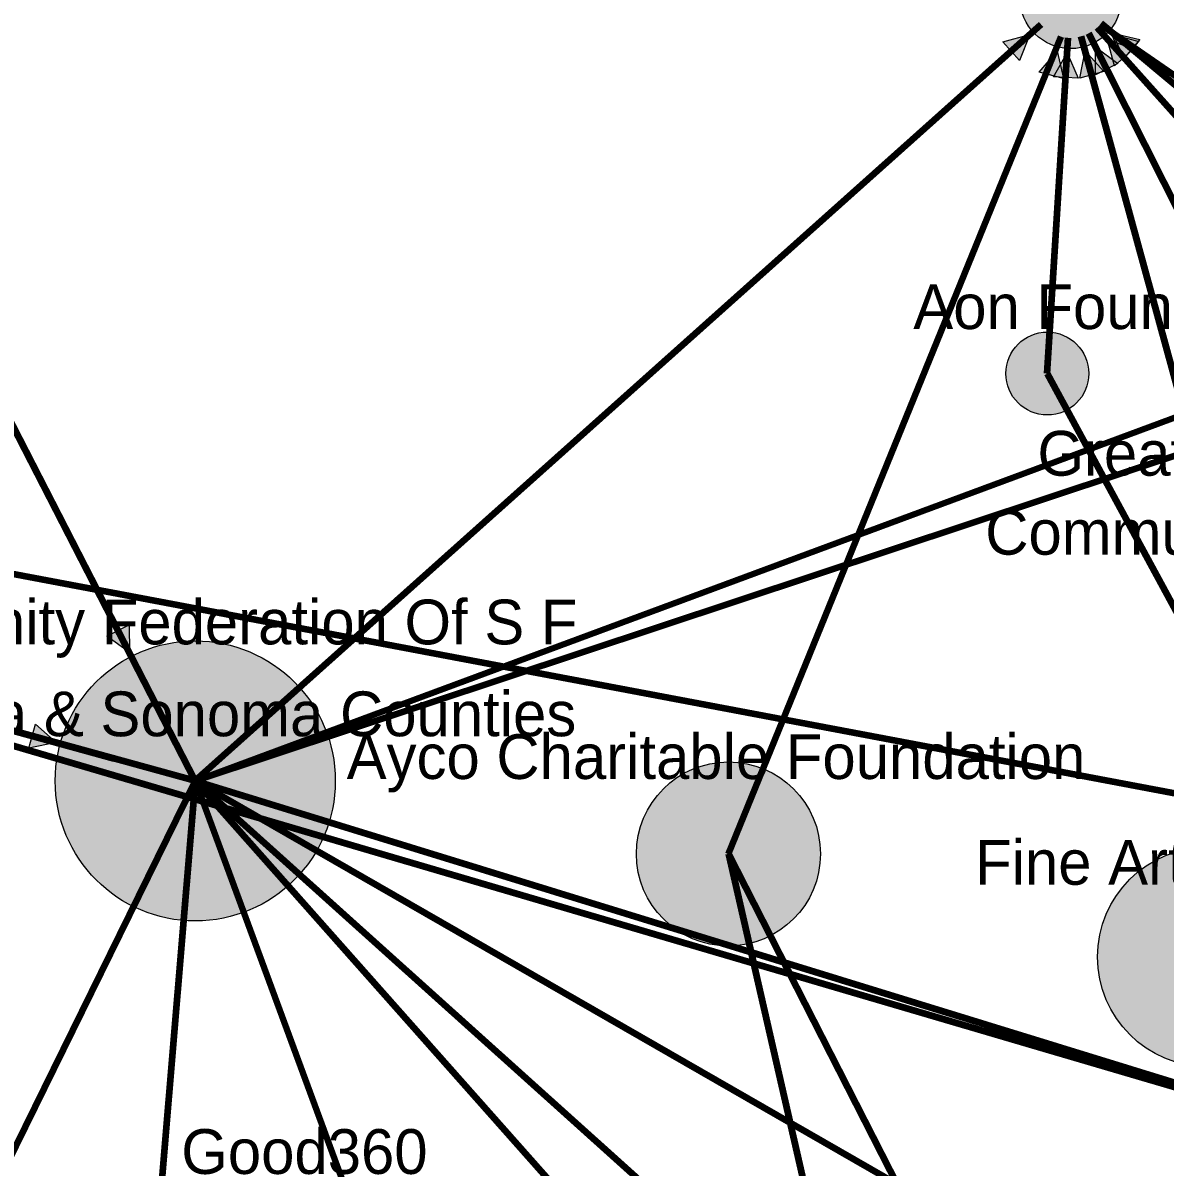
# Model space of a CAD drawing. Header units: millimetres. Extents: x -17.3 to 32.9, y -10.4 to 22.9.
# Drawn here: x 1.06 to 6.84, y 7.83 to 13.62 of the extents above; entities that cross this region are included whole.
import ezdxf

# ---------------------------------------------------------------- set-up
doc = ezdxf.new("R2010")
doc.units = ezdxf.units.MM
doc.header["$MEASUREMENT"] = 0
for name, color, linetype, true_color in [('links', 7, 'Continuous', 0x000000), ('node border', 7, 'Continuous', 0x000000), ('node centers', 7, 'Continuous', 0x000000), ('other_nodefills', 7, 'Continuous', 0x000000), ('SF_nodefills', 7, 'Continuous', 0x000000), ('text', 7, 'Continuous', 0x000000)]:
    doc.layers.add(name, color=color, linetype=linetype, true_color=true_color)

msp = doc.modelspace()

# ---------------------------------------------------------------- hatches: boundary and pattern name
at = {"layer": 'other_nodefills', "true_color": 0xb2b2b2, "extrusion": (0, 0, -1)}
for points in [[(-6.1565, 13.5631), (-6.1046, 13.4321), (-6.0206, 13.5262)], [(-6.572, 13.5643), (-6.708, 13.528), (-6.6245, 13.4335)], [(-6.5769, 13.57), (-6.714, 13.5375), (-6.6331, 13.4409)], [(-6.5486, 13.5408), (-6.6795, 13.4886), (-6.5854, 13.4048)], [(-6.2957, 13.4787), (-6.3263, 13.3412), (-6.2041, 13.372)], [(-6.3464, 13.4709), (-6.4013, 13.3414), (-6.2756, 13.3491)], [(-6.4371, 13.4802), (-6.5309, 13.3754), (-6.4094, 13.3421)], [(-6.4889, 13.5001), (-6.6018, 13.4162), (-6.4894, 13.3592)], [(-1.5968, 10.433), (-1.4831, 10.516), (-1.5951, 10.5736)], [(-1.2265, 9.977), (-1.0883, 9.9497), (-1.1218, 10.0712)]]:
    msp.add_hatch(color=253, dxfattribs=at).paths.add_polyline_path(points, flags=0)
at = {"layer": 'other_nodefills', "true_color": 0xb2b2b2}
for points in [[(6.4551, 11.8464), (6.455, 11.8518), (6.4548, 11.8571), (6.4545, 11.8625), (6.454, 11.8678), (6.4534, 11.8731), (6.4527, 11.8783), (6.4518, 11.8835), (6.4508, 11.8886), (6.4497, 11.8937), (6.4485, 11.8988), (6.4471, 11.9038), (6.4457, 11.9087), (6.4441, 11.9136), (6.4423, 11.9185), (6.4405, 11.9233), (6.4386, 11.928), (6.4365, 11.9327), (6.4344, 11.9373), (6.4321, 11.9419), (6.4297, 11.9463), (6.4273, 11.9508), (6.4247, 11.9551), (6.422, 11.9594), (6.4192, 11.9637), (6.4163, 11.9678), (6.4134, 11.9719), (6.4103, 11.9759), (6.4071, 11.9798), (6.4039, 11.9837), (6.4005, 11.9874), (6.3971, 11.9911), (6.3936, 11.9947), (6.39, 11.9982), (6.3863, 12.0017), (6.3825, 12.005), (6.3787, 12.0083), (6.3747, 12.0114), (6.3707, 12.0145), (6.3666, 12.0175), (6.3625, 12.0204), (6.3583, 12.0231), (6.354, 12.0258), (6.3496, 12.0284), (6.3452, 12.0309), (6.3407, 12.0333), (6.3361, 12.0355), (6.3315, 12.0377), (6.3268, 12.0397), (6.3221, 12.0417), (6.3173, 12.0435), (6.3124, 12.0452), (6.3075, 12.0468), (6.3026, 12.0483), (6.2976, 12.0496), (6.2925, 12.0509), (6.2874, 12.052), (6.2823, 12.053), (6.2771, 12.0538), (6.2719, 12.0545), (6.2666, 12.0552), (6.2613, 12.0556), (6.2559, 12.056), (6.2506, 12.0562), (6.2451, 12.0562), (6.2397, 12.0562), (6.2343, 12.056), (6.229, 12.0556), (6.2237, 12.0552), (6.2184, 12.0545), (6.2131, 12.0538), (6.2079, 12.053), (6.2028, 12.052), (6.1977, 12.0509), (6.1926, 12.0496), (6.1876, 12.0483), (6.1827, 12.0468), (6.1778, 12.0452), (6.1729, 12.0435), (6.1681, 12.0417), (6.1634, 12.0397), (6.1587, 12.0377), (6.1541, 12.0355), (6.1495, 12.0333), (6.145, 12.0309), (6.1406, 12.0284), (6.1362, 12.0258), (6.132, 12.0231), (6.1277, 12.0204), (6.1236, 12.0175), (6.1195, 12.0145), (6.1155, 12.0114), (6.1116, 12.0083), (6.1077, 12.005), (6.104, 12.0017), (6.1003, 11.9982), (6.0967, 11.9947), (6.0932, 11.9911), (6.0897, 11.9874), (6.0864, 11.9837), (6.0831, 11.9798), (6.08, 11.9759), (6.0769, 11.9719), (6.0739, 11.9678), (6.0711, 11.9637), (6.0683, 11.9594), (6.0656, 11.9551), (6.063, 11.9508), (6.0606, 11.9463), (6.0582, 11.9419), (6.0559, 11.9373), (6.0538, 11.9327), (6.0517, 11.928), (6.0498, 11.9233), (6.048, 11.9185), (6.0463, 11.9136), (6.0447, 11.9087), (6.0432, 11.9038), (6.0419, 11.8988), (6.0406, 11.8937), (6.0395, 11.8886), (6.0385, 11.8835), (6.0377, 11.8783), (6.0369, 11.8731), (6.0363, 11.8678), (6.0359, 11.8625), (6.0355, 11.8571), (6.0353, 11.8518), (6.0353, 11.8464), (6.0353, 11.8409), (6.0355, 11.8355), (6.0359, 11.8302), (6.0363, 11.8249), (6.0369, 11.8196), (6.0377, 11.8143), (6.0385, 11.8091), (6.0395, 11.804), (6.0406, 11.7989), (6.0419, 11.7938), (6.0432, 11.7888), (6.0447, 11.7839), (6.0463, 11.779), (6.048, 11.7741), (6.0498, 11.7693), (6.0517, 11.7646), (6.0538, 11.7599), (6.0559, 11.7553), (6.0582, 11.7507), (6.0606, 11.7462), (6.063, 11.7418), (6.0656, 11.7374), (6.0683, 11.7331), (6.0711, 11.7289), (6.0739, 11.7247), (6.0769, 11.7207), (6.08, 11.7167), (6.0831, 11.7127), (6.0864, 11.7089), (6.0897, 11.7051), (6.0932, 11.7014), (6.0967, 11.6978), (6.1003, 11.6943), (6.104, 11.6909), (6.1077, 11.6875), (6.1116, 11.6843), (6.1155, 11.6811), (6.1195, 11.6781), (6.1236, 11.6751), (6.1277, 11.6722), (6.132, 11.6694), (6.1362, 11.6668), (6.1406, 11.6642), (6.145, 11.6617), (6.1495, 11.6593), (6.1541, 11.6571), (6.1587, 11.6549), (6.1634, 11.6529), (6.1681, 11.6509), (6.1729, 11.6491), (6.1778, 11.6474), (6.1827, 11.6458), (6.1876, 11.6443), (6.1926, 11.643), (6.1977, 11.6418), (6.2028, 11.6407), (6.2079, 11.6397), (6.2131, 11.6388), (6.2184, 11.6381), (6.2237, 11.6375), (6.229, 11.637), (6.2343, 11.6367), (6.2397, 11.6365), (6.2451, 11.6364), (6.2506, 11.6365), (6.2559, 11.6367), (6.2613, 11.637), (6.2666, 11.6375), (6.2719, 11.6381), (6.2771, 11.6388), (6.2823, 11.6397), (6.2874, 11.6407), (6.2925, 11.6418), (6.2976, 11.643), (6.3026, 11.6443), (6.3075, 11.6458), (6.3124, 11.6474), (6.3173, 11.6491), (6.3221, 11.6509), (6.3268, 11.6529), (6.3315, 11.6549), (6.3361, 11.6571), (6.3407, 11.6593), (6.3452, 11.6617), (6.3496, 11.6642), (6.354, 11.6668), (6.3583, 11.6694), (6.3625, 11.6722), (6.3666, 11.6751), (6.3707, 11.6781), (6.3747, 11.6811), (6.3787, 11.6843), (6.3825, 11.6875), (6.3863, 11.6909), (6.39, 11.6943), (6.3936, 11.6978), (6.3971, 11.7014), (6.4005, 11.7051), (6.4039, 11.7089), (6.4071, 11.7127), (6.4103, 11.7167), (6.4134, 11.7207), (6.4163, 11.7247), (6.4192, 11.7289), (6.422, 11.7331), (6.4247, 11.7374), (6.4273, 11.7418), (6.4297, 11.7462), (6.4321, 11.7507), (6.4344, 11.7553), (6.4365, 11.7599), (6.4386, 11.7646), (6.4405, 11.7693), (6.4423, 11.7741), (6.4441, 11.779), (6.4457, 11.7839), (6.4471, 11.7888), (6.4485, 11.7938), (6.4497, 11.7989), (6.4508, 11.804), (6.4518, 11.8091), (6.4527, 11.8143), (6.4534, 11.8196), (6.454, 11.8249), (6.4545, 11.8302), (6.4548, 11.8355), (6.455, 11.8409)], [(5.0964, 9.4138), (5.0962, 9.4258), (5.0958, 9.4378), (5.095, 9.4496), (5.094, 9.4614), (5.0927, 9.4731), (5.091, 9.4847), (5.0891, 9.4963), (5.0869, 9.5077), (5.0845, 9.519), (5.0817, 9.5302), (5.0787, 9.5413), (5.0755, 9.5523), (5.0719, 9.5632), (5.0681, 9.574), (5.0641, 9.5846), (5.0598, 9.5951), (5.0552, 9.6055), (5.0505, 9.6158), (5.0454, 9.6259), (5.0402, 9.6359), (5.0347, 9.6457), (5.029, 9.6554), (5.023, 9.6649), (5.0168, 9.6743), (5.0104, 9.6835), (5.0038, 9.6925), (4.997, 9.7014), (4.99, 9.7101), (4.9828, 9.7187), (4.9754, 9.7271), (4.9678, 9.7352), (4.9599, 9.7432), (4.9519, 9.751), (4.9438, 9.7587), (4.9354, 9.7661), (4.9269, 9.7733), (4.9181, 9.7803), (4.9093, 9.7871), (4.9002, 9.7937), (4.891, 9.8001), (4.8816, 9.8063), (4.8721, 9.8122), (4.8624, 9.818), (4.8526, 9.8235), (4.8426, 9.8287), (4.8325, 9.8337), (4.8222, 9.8385), (4.8119, 9.8431), (4.8013, 9.8474), (4.7907, 9.8514), (4.7799, 9.8552), (4.769, 9.8587), (4.758, 9.862), (4.7469, 9.865), (4.7357, 9.8678), (4.7244, 9.8702), (4.713, 9.8724), (4.7015, 9.8743), (4.6898, 9.8759), (4.6781, 9.8773), (4.6663, 9.8783), (4.6545, 9.8791), (4.6425, 9.8795), (4.6305, 9.8797), (4.6185, 9.8795), (4.6065, 9.8791), (4.5946, 9.8783), (4.5828, 9.8773), (4.5711, 9.8759), (4.5595, 9.8743), (4.5479, 9.8724), (4.5365, 9.8702), (4.5252, 9.8678), (4.514, 9.865), (4.5028, 9.862), (4.4918, 9.8587), (4.4809, 9.8552), (4.4702, 9.8514), (4.4595, 9.8474), (4.449, 9.8431), (4.4386, 9.8385), (4.4283, 9.8337), (4.4182, 9.8287), (4.4082, 9.8235), (4.3984, 9.818), (4.3887, 9.8122), (4.3792, 9.8063), (4.3698, 9.8001), (4.3606, 9.7937), (4.3515, 9.7871), (4.3426, 9.7803), (4.3339, 9.7733), (4.3254, 9.7661), (4.317, 9.7587), (4.3088, 9.751), (4.3008, 9.7432), (4.293, 9.7352), (4.2854, 9.7271), (4.2779, 9.7187), (4.2707, 9.7101), (4.2637, 9.7014), (4.2569, 9.6925), (4.2503, 9.6835), (4.2439, 9.6743), (4.2377, 9.6649), (4.2317, 9.6554), (4.226, 9.6457), (4.2205, 9.6359), (4.2153, 9.6259), (4.2102, 9.6158), (4.2054, 9.6055), (4.2009, 9.5951), (4.1966, 9.5846), (4.1926, 9.574), (4.1888, 9.5632), (4.1852, 9.5523), (4.1819, 9.5413), (4.1789, 9.5302), (4.1762, 9.519), (4.1737, 9.5077), (4.1715, 9.4963), (4.1696, 9.4847), (4.168, 9.4731), (4.1667, 9.4614), (4.1656, 9.4496), (4.1649, 9.4378), (4.1644, 9.4258), (4.1643, 9.4138), (4.1644, 9.4017), (4.1649, 9.3898), (4.1656, 9.3779), (4.1667, 9.3661), (4.168, 9.3544), (4.1696, 9.3427), (4.1715, 9.3312), (4.1737, 9.3198), (4.1762, 9.3084), (4.1789, 9.2972), (4.1819, 9.2861), (4.1852, 9.2751), (4.1888, 9.2642), (4.1926, 9.2534), (4.1966, 9.2428), (4.2009, 9.2322), (4.2054, 9.2218), (4.2102, 9.2116), (4.2153, 9.2015), (4.2205, 9.1915), (4.226, 9.1816), (4.2317, 9.172), (4.2377, 9.1624), (4.2439, 9.153), (4.2503, 9.1438), (4.2569, 9.1348), (4.2637, 9.1259), (4.2707, 9.1172), (4.2779, 9.1086), (4.2854, 9.1002), (4.293, 9.0921), (4.3008, 9.0841), (4.3088, 9.0762), (4.317, 9.0686), (4.3254, 9.0612), (4.3339, 9.054), (4.3426, 9.0469), (4.3515, 9.0401), (4.3606, 9.0335), (4.3698, 9.0271), (4.3792, 9.021), (4.3887, 9.015), (4.3984, 9.0093), (4.4082, 9.0038), (4.4182, 8.9985), (4.4283, 8.9935), (4.4386, 8.9887), (4.449, 8.9842), (4.4595, 8.9799), (4.4702, 8.9758), (4.4809, 8.972), (4.4918, 8.9685), (4.5028, 8.9652), (4.514, 8.9622), (4.5252, 8.9595), (4.5365, 8.957), (4.5479, 8.9548), (4.5595, 8.9529), (4.5711, 8.9513), (4.5828, 8.95), (4.5946, 8.9489), (4.6065, 8.9482), (4.6185, 8.9477), (4.6305, 8.9476), (4.6425, 8.9477), (4.6545, 8.9482), (4.6663, 8.9489), (4.6781, 8.95), (4.6898, 8.9513), (4.7015, 8.9529), (4.713, 8.9548), (4.7244, 8.957), (4.7357, 8.9595), (4.7469, 8.9622), (4.758, 8.9652), (4.769, 8.9685), (4.7799, 8.972), (4.7907, 8.9758), (4.8013, 8.9799), (4.8119, 8.9842), (4.8222, 8.9887), (4.8325, 8.9935), (4.8426, 8.9985), (4.8526, 9.0038), (4.8624, 9.0093), (4.8721, 9.015), (4.8816, 9.021), (4.891, 9.0271), (4.9002, 9.0335), (4.9093, 9.0401), (4.9181, 9.0469), (4.9269, 9.054), (4.9354, 9.0612), (4.9438, 9.0686), (4.9519, 9.0762), (4.9599, 9.0841), (4.9678, 9.0921), (4.9754, 9.1002), (4.9828, 9.1086), (4.99, 9.1172), (4.997, 9.1259), (5.0038, 9.1348), (5.0104, 9.1438), (5.0168, 9.153), (5.023, 9.1624), (5.029, 9.172), (5.0347, 9.1816), (5.0402, 9.1915), (5.0454, 9.2015), (5.0505, 9.2116), (5.0552, 9.2218), (5.0598, 9.2322), (5.0641, 9.2428), (5.0681, 9.2534), (5.0719, 9.2642), (5.0755, 9.2751), (5.0787, 9.2861), (5.0817, 9.2972), (5.0845, 9.3084), (5.0869, 9.3198), (5.0891, 9.3312), (5.091, 9.3427), (5.0927, 9.3544), (5.094, 9.3661), (5.095, 9.3779), (5.0958, 9.3898), (5.0962, 9.4017)]]:
    msp.add_hatch(color=253, dxfattribs=at).paths.add_polyline_path(points, flags=0)
at = {"layer": 'SF_nodefills', "true_color": 0xff8b00}
for points in [[(6.6207, 13.7484), (6.6207, 13.755), (6.6204, 13.7616), (6.62, 13.7682), (6.6194, 13.7747), (6.6187, 13.7812), (6.6178, 13.7876), (6.6167, 13.7939), (6.6155, 13.8002), (6.6142, 13.8065), (6.6127, 13.8127), (6.611, 13.8188), (6.6092, 13.8249), (6.6072, 13.8309), (6.6051, 13.8368), (6.6029, 13.8427), (6.6005, 13.8485), (6.598, 13.8543), (6.5954, 13.8599), (6.5926, 13.8655), (6.5897, 13.871), (6.5867, 13.8764), (6.5835, 13.8818), (6.5802, 13.887), (6.5768, 13.8922), (6.5733, 13.8973), (6.5697, 13.9023), (6.5659, 13.9072), (6.562, 13.912), (6.5581, 13.9167), (6.554, 13.9213), (6.5498, 13.9259), (6.5454, 13.9303), (6.541, 13.9346), (6.5365, 13.9388), (6.5319, 13.9429), (6.5272, 13.9469), (6.5224, 13.9507), (6.5175, 13.9545), (6.5125, 13.9581), (6.5074, 13.9617), (6.5022, 13.9651), (6.497, 13.9683), (6.4916, 13.9715), (6.4862, 13.9745), (6.4807, 13.9774), (6.4751, 13.9802), (6.4694, 13.9829), (6.4637, 13.9854), (6.4579, 13.9877), (6.452, 13.99), (6.4461, 13.9921), (6.4401, 13.994), (6.434, 13.9958), (6.4279, 13.9975), (6.4217, 13.999), (6.4154, 14.0003), (6.4091, 14.0015), (6.4028, 14.0026), (6.3963, 14.0035), (6.3899, 14.0042), (6.3834, 14.0048), (6.3768, 14.0052), (6.3702, 14.0055), (6.3636, 14.0056), (6.3569, 14.0055), (6.3504, 14.0052), (6.3438, 14.0048), (6.3373, 14.0042), (6.3309, 14.0035), (6.3244, 14.0026), (6.3181, 14.0015), (6.3118, 14.0003), (6.3055, 13.999), (6.2994, 13.9975), (6.2932, 13.9958), (6.2872, 13.994), (6.2812, 13.9921), (6.2752, 13.99), (6.2694, 13.9877), (6.2636, 13.9854), (6.2578, 13.9829), (6.2522, 13.9802), (6.2466, 13.9774), (6.2411, 13.9745), (6.2357, 13.9715), (6.2303, 13.9683), (6.2251, 13.9651), (6.2199, 13.9617), (6.2148, 13.9581), (6.2098, 13.9545), (6.2049, 13.9507), (6.2001, 13.9469), (6.1954, 13.9429), (6.1908, 13.9388), (6.1863, 13.9346), (6.1819, 13.9303), (6.1776, 13.9259), (6.1734, 13.9213), (6.1693, 13.9167), (6.1653, 13.912), (6.1614, 13.9072), (6.1577, 13.9023), (6.1541, 13.8973), (6.1505, 13.8922), (6.1471, 13.887), (6.1439, 13.8818), (6.1407, 13.8764), (6.1377, 13.871), (6.1348, 13.8655), (6.132, 13.8599), (6.1294, 13.8543), (6.1268, 13.8485), (6.1245, 13.8427), (6.1222, 13.8368), (6.1202, 13.8309), (6.1182, 13.8249), (6.1164, 13.8188), (6.1147, 13.8127), (6.1132, 13.8065), (6.1119, 13.8002), (6.1107, 13.7939), (6.1096, 13.7876), (6.1087, 13.7812), (6.108, 13.7747), (6.1074, 13.7682), (6.107, 13.7616), (6.1067, 13.755), (6.1067, 13.7484), (6.1067, 13.7418), (6.107, 13.7352), (6.1074, 13.7286), (6.108, 13.7221), (6.1087, 13.7157), (6.1096, 13.7093), (6.1107, 13.7029), (6.1119, 13.6966), (6.1132, 13.6904), (6.1147, 13.6842), (6.1164, 13.6781), (6.1182, 13.672), (6.1202, 13.666), (6.1222, 13.6601), (6.1245, 13.6542), (6.1268, 13.6484), (6.1294, 13.6427), (6.132, 13.637), (6.1348, 13.6314), (6.1377, 13.6259), (6.1407, 13.6205), (6.1439, 13.6152), (6.1471, 13.6099), (6.1505, 13.6047), (6.1541, 13.5996), (6.1577, 13.5946), (6.1614, 13.5897), (6.1653, 13.5849), (6.1693, 13.5802), (6.1734, 13.5756), (6.1776, 13.5711), (6.1819, 13.5667), (6.1863, 13.5624), (6.1908, 13.5582), (6.1954, 13.5541), (6.2001, 13.5501), (6.2049, 13.5462), (6.2098, 13.5424), (6.2148, 13.5388), (6.2199, 13.5353), (6.2251, 13.5319), (6.2303, 13.5286), (6.2357, 13.5254), (6.2411, 13.5224), (6.2466, 13.5195), (6.2522, 13.5167), (6.2578, 13.5141), (6.2636, 13.5115), (6.2694, 13.5092), (6.2752, 13.5069), (6.2812, 13.5048), (6.2872, 13.5029), (6.2932, 13.5011), (6.2994, 13.4994), (6.3055, 13.4979), (6.3118, 13.4965), (6.3181, 13.4953), (6.3244, 13.4943), (6.3309, 13.4934), (6.3373, 13.4926), (6.3438, 13.4921), (6.3504, 13.4917), (6.3569, 13.4914), (6.3636, 13.4913), (6.3702, 13.4914), (6.3768, 13.4917), (6.3834, 13.4921), (6.3899, 13.4926), (6.3963, 13.4934), (6.4028, 13.4943), (6.4091, 13.4953), (6.4154, 13.4965), (6.4217, 13.4979), (6.4279, 13.4994), (6.434, 13.5011), (6.4401, 13.5029), (6.4461, 13.5048), (6.452, 13.5069), (6.4579, 13.5092), (6.4637, 13.5115), (6.4694, 13.5141), (6.4751, 13.5167), (6.4807, 13.5195), (6.4862, 13.5224), (6.4916, 13.5254), (6.497, 13.5286), (6.5022, 13.5319), (6.5074, 13.5353), (6.5125, 13.5388), (6.5175, 13.5424), (6.5224, 13.5462), (6.5272, 13.5501), (6.5319, 13.5541), (6.5365, 13.5582), (6.541, 13.5624), (6.5454, 13.5667), (6.5498, 13.5711), (6.554, 13.5756), (6.5581, 13.5802), (6.562, 13.5849), (6.5659, 13.5897), (6.5697, 13.5946), (6.5733, 13.5996), (6.5768, 13.6047), (6.5802, 13.6099), (6.5835, 13.6152), (6.5867, 13.6205), (6.5897, 13.6259), (6.5926, 13.6314), (6.5954, 13.637), (6.598, 13.6427), (6.6005, 13.6484), (6.6029, 13.6542), (6.6051, 13.6601), (6.6072, 13.666), (6.6092, 13.672), (6.611, 13.6781), (6.6127, 13.6842), (6.6142, 13.6904), (6.6155, 13.6966), (6.6167, 13.7029), (6.6178, 13.7093), (6.6187, 13.7157), (6.6194, 13.7221), (6.62, 13.7286), (6.6204, 13.7352), (6.6207, 13.7418)], [(2.6396, 9.7835), (2.6394, 9.8018), (2.6387, 9.82), (2.6376, 9.8381), (2.636, 9.8561), (2.6339, 9.8739), (2.6315, 9.8915), (2.6286, 9.9091), (2.6252, 9.9265), (2.6215, 9.9437), (2.6173, 9.9608), (2.6127, 9.9777), (2.6077, 9.9944), (2.6024, 10.011), (2.5966, 10.0274), (2.5904, 10.0436), (2.5839, 10.0596), (2.577, 10.0754), (2.5697, 10.091), (2.562, 10.1064), (2.554, 10.1215), (2.5456, 10.1365), (2.5369, 10.1512), (2.5279, 10.1657), (2.5185, 10.18), (2.5088, 10.194), (2.4987, 10.2078), (2.4883, 10.2213), (2.4776, 10.2346), (2.4666, 10.2476), (2.4553, 10.2603), (2.4438, 10.2727), (2.4319, 10.2849), (2.4197, 10.2968), (2.4072, 10.3084), (2.3945, 10.3197), (2.3815, 10.3307), (2.3682, 10.3413), (2.3547, 10.3517), (2.3409, 10.3618), (2.3269, 10.3715), (2.3126, 10.3809), (2.2981, 10.3899), (2.2834, 10.3986), (2.2684, 10.407), (2.2532, 10.415), (2.2378, 10.4226), (2.2222, 10.4299), (2.2064, 10.4368), (2.1904, 10.4434), (2.1742, 10.4495), (2.1578, 10.4553), (2.1412, 10.4607), (2.1245, 10.4656), (2.1076, 10.4702), (2.0905, 10.4744), (2.0733, 10.4781), (2.0559, 10.4815), (2.0383, 10.4844), (2.0207, 10.4868), (2.0028, 10.4889), (1.9849, 10.4905), (1.9668, 10.4916), (1.9486, 10.4923), (1.9303, 10.4925), (1.912, 10.4923), (1.8939, 10.4916), (1.8758, 10.4905), (1.8579, 10.4889), (1.84, 10.4868), (1.8224, 10.4844), (1.8049, 10.4815), (1.7875, 10.4781), (1.7702, 10.4744), (1.7532, 10.4702), (1.7363, 10.4656), (1.7195, 10.4607), (1.703, 10.4553), (1.6866, 10.4495), (1.6704, 10.4434), (1.6544, 10.4368), (1.6386, 10.4299), (1.623, 10.4226), (1.6076, 10.415), (1.5924, 10.407), (1.5775, 10.3986), (1.5627, 10.3899), (1.5482, 10.3809), (1.534, 10.3715), (1.5199, 10.3618), (1.5062, 10.3517), (1.4926, 10.3413), (1.4794, 10.3307), (1.4664, 10.3197), (1.4536, 10.3084), (1.4412, 10.2968), (1.429, 10.2849), (1.4171, 10.2727), (1.4055, 10.2603), (1.3942, 10.2476), (1.3832, 10.2346), (1.3725, 10.2213), (1.3622, 10.2078), (1.3521, 10.194), (1.3424, 10.18), (1.333, 10.1657), (1.324, 10.1512), (1.3152, 10.1365), (1.3069, 10.1215), (1.2989, 10.1064), (1.2912, 10.091), (1.2839, 10.0754), (1.277, 10.0596), (1.2705, 10.0436), (1.2643, 10.0274), (1.2585, 10.011), (1.2532, 9.9944), (1.2482, 9.9777), (1.2436, 9.9608), (1.2394, 9.9437), (1.2357, 9.9265), (1.2323, 9.9091), (1.2294, 9.8915), (1.227, 9.8739), (1.2249, 9.8561), (1.2233, 9.8381), (1.2222, 9.82), (1.2215, 9.8018), (1.2213, 9.7835), (1.2215, 9.7652), (1.2222, 9.747), (1.2233, 9.729), (1.2249, 9.711), (1.227, 9.6932), (1.2294, 9.6755), (1.2323, 9.658), (1.2357, 9.6406), (1.2394, 9.6234), (1.2436, 9.6063), (1.2482, 9.5894), (1.2532, 9.5727), (1.2585, 9.5561), (1.2643, 9.5397), (1.2705, 9.5235), (1.277, 9.5075), (1.2839, 9.4917), (1.2912, 9.4761), (1.2989, 9.4607), (1.3069, 9.4455), (1.3152, 9.4306), (1.324, 9.4158), (1.333, 9.4013), (1.3424, 9.3871), (1.3521, 9.373), (1.3622, 9.3593), (1.3725, 9.3457), (1.3832, 9.3325), (1.3942, 9.3195), (1.4055, 9.3068), (1.4171, 9.2943), (1.429, 9.2821), (1.4412, 9.2702), (1.4536, 9.2587), (1.4664, 9.2474), (1.4794, 9.2364), (1.4926, 9.2257), (1.5062, 9.2153), (1.5199, 9.2053), (1.534, 9.1956), (1.5482, 9.1862), (1.5627, 9.1771), (1.5775, 9.1684), (1.5924, 9.16), (1.6076, 9.152), (1.623, 9.1444), (1.6386, 9.1371), (1.6544, 9.1302), (1.6704, 9.1236), (1.6866, 9.1175), (1.703, 9.1117), (1.7195, 9.1063), (1.7363, 9.1014), (1.7532, 9.0968), (1.7702, 9.0926), (1.7875, 9.0889), (1.8049, 9.0855), (1.8224, 9.0826), (1.84, 9.0802), (1.8579, 9.0781), (1.8758, 9.0765), (1.8939, 9.0754), (1.912, 9.0747), (1.9303, 9.0745), (1.9486, 9.0747), (1.9668, 9.0754), (1.9849, 9.0765), (2.0028, 9.0781), (2.0207, 9.0802), (2.0383, 9.0826), (2.0559, 9.0855), (2.0733, 9.0889), (2.0905, 9.0926), (2.1076, 9.0968), (2.1245, 9.1014), (2.1412, 9.1063), (2.1578, 9.1117), (2.1742, 9.1175), (2.1904, 9.1236), (2.2064, 9.1302), (2.2222, 9.1371), (2.2378, 9.1444), (2.2532, 9.152), (2.2684, 9.16), (2.2834, 9.1684), (2.2981, 9.1771), (2.3126, 9.1862), (2.3269, 9.1956), (2.3409, 9.2053), (2.3547, 9.2153), (2.3682, 9.2257), (2.3815, 9.2364), (2.3945, 9.2474), (2.4072, 9.2587), (2.4197, 9.2702), (2.4319, 9.2821), (2.4438, 9.2943), (2.4553, 9.3068), (2.4666, 9.3195), (2.4776, 9.3325), (2.4883, 9.3457), (2.4987, 9.3593), (2.5088, 9.373), (2.5185, 9.3871), (2.5279, 9.4013), (2.5369, 9.4158), (2.5456, 9.4306), (2.554, 9.4455), (2.562, 9.4607), (2.5697, 9.4761), (2.577, 9.4917), (2.5839, 9.5075), (2.5904, 9.5235), (2.5966, 9.5397), (2.6024, 9.5561), (2.6077, 9.5727), (2.6127, 9.5894), (2.6173, 9.6063), (2.6215, 9.6234), (2.6252, 9.6406), (2.6286, 9.658), (2.6315, 9.6755), (2.6339, 9.6932), (2.636, 9.711), (2.6376, 9.729), (2.6387, 9.747), (2.6394, 9.7652)], [(7.6122, 8.8921), (7.612, 8.9064), (7.6114, 8.9207), (7.6105, 8.9348), (7.6093, 8.9489), (7.6077, 8.9629), (7.6058, 8.9767), (7.6035, 8.9905), (7.6009, 9.0041), (7.5979, 9.0176), (7.5947, 9.031), (7.5911, 9.0443), (7.5872, 9.0574), (7.583, 9.0704), (7.5784, 9.0832), (7.5736, 9.0959), (7.5685, 9.1085), (7.5631, 9.1209), (7.5573, 9.1331), (7.5513, 9.1452), (7.5451, 9.1571), (7.5385, 9.1688), (7.5317, 9.1804), (7.5246, 9.1917), (7.5172, 9.2029), (7.5096, 9.2139), (7.5017, 9.2247), (7.4936, 9.2353), (7.4852, 9.2457), (7.4766, 9.2559), (7.4677, 9.2659), (7.4586, 9.2757), (7.4493, 9.2852), (7.4398, 9.2945), (7.43, 9.3036), (7.42, 9.3125), (7.4098, 9.3211), (7.3994, 9.3295), (7.3888, 9.3376), (7.378, 9.3455), (7.367, 9.3531), (7.3558, 9.3605), (7.3444, 9.3676), (7.3329, 9.3744), (7.3211, 9.381), (7.3092, 9.3872), (7.2971, 9.3932), (7.2849, 9.3989), (7.2725, 9.4044), (7.2599, 9.4095), (7.2472, 9.4143), (7.2344, 9.4188), (7.2214, 9.4231), (7.2082, 9.427), (7.195, 9.4306), (7.1816, 9.4338), (7.168, 9.4368), (7.1544, 9.4394), (7.1406, 9.4417), (7.1267, 9.4436), (7.1128, 9.4452), (7.0987, 9.4464), (7.0845, 9.4473), (7.0702, 9.4479), (7.0559, 9.4481), (7.0415, 9.4479), (7.0272, 9.4473), (7.0131, 9.4464), (6.999, 9.4452), (6.9851, 9.4436), (6.9712, 9.4417), (6.9575, 9.4394), (6.9438, 9.4368), (6.9303, 9.4338), (6.9169, 9.4306), (6.9037, 9.427), (6.8906, 9.4231), (6.8776, 9.4188), (6.8647, 9.4143), (6.852, 9.4095), (6.8395, 9.4044), (6.8271, 9.3989), (6.8148, 9.3932), (6.8028, 9.3872), (6.7909, 9.381), (6.7791, 9.3744), (6.7676, 9.3676), (6.7562, 9.3605), (6.745, 9.3531), (6.734, 9.3455), (6.7232, 9.3376), (6.7126, 9.3295), (6.7022, 9.3211), (6.692, 9.3125), (6.6821, 9.3036), (6.6723, 9.2945), (6.6627, 9.2852), (6.6534, 9.2757), (6.6443, 9.2659), (6.6355, 9.2559), (6.6269, 9.2457), (6.6185, 9.2353), (6.6103, 9.2247), (6.6025, 9.2139), (6.5948, 9.2029), (6.5875, 9.1917), (6.5804, 9.1804), (6.5735, 9.1688), (6.567, 9.1571), (6.5607, 9.1452), (6.5547, 9.1331), (6.549, 9.1209), (6.5436, 9.1085), (6.5384, 9.0959), (6.5336, 9.0832), (6.5291, 9.0704), (6.5249, 9.0574), (6.521, 9.0443), (6.5174, 9.031), (6.5141, 9.0176), (6.5112, 9.0041), (6.5085, 8.9905), (6.5063, 8.9767), (6.5043, 8.9629), (6.5027, 8.9489), (6.5015, 8.9348), (6.5006, 8.9207), (6.5, 8.9064), (6.4999, 8.8921), (6.5, 8.8777), (6.5006, 8.8635), (6.5015, 8.8493), (6.5027, 8.8352), (6.5043, 8.8212), (6.5063, 8.8074), (6.5085, 8.7936), (6.5112, 8.78), (6.5141, 8.7665), (6.5174, 8.7531), (6.521, 8.7398), (6.5249, 8.7267), (6.5291, 8.7137), (6.5336, 8.7008), (6.5384, 8.6881), (6.5436, 8.6756), (6.549, 8.6632), (6.5547, 8.6509), (6.5607, 8.6389), (6.567, 8.6269), (6.5735, 8.6152), (6.5804, 8.6037), (6.5875, 8.5923), (6.5948, 8.5811), (6.6025, 8.5701), (6.6103, 8.5593), (6.6185, 8.5487), (6.6269, 8.5382), (6.6355, 8.528), (6.6443, 8.5181), (6.6534, 8.5083), (6.6627, 8.4987), (6.6723, 8.4894), (6.6821, 8.4803), (6.692, 8.4715), (6.7022, 8.4628), (6.7126, 8.4544), (6.7232, 8.4463), (6.734, 8.4384), (6.745, 8.4308), (6.7562, 8.4234), (6.7676, 8.4163), (6.7791, 8.4095), (6.7909, 8.4029), (6.8028, 8.3966), (6.8148, 8.3906), (6.8271, 8.3849), (6.8395, 8.3795), (6.852, 8.3744), (6.8647, 8.3695), (6.8776, 8.365), (6.8906, 8.3608), (6.9037, 8.3569), (6.9169, 8.3533), (6.9303, 8.35), (6.9438, 8.3471), (6.9575, 8.3444), (6.9712, 8.3422), (6.9851, 8.3402), (6.999, 8.3386), (7.0131, 8.3374), (7.0272, 8.3365), (7.0415, 8.3359), (7.0559, 8.3358), (7.0702, 8.3359), (7.0845, 8.3365), (7.0987, 8.3374), (7.1128, 8.3386), (7.1267, 8.3402), (7.1406, 8.3422), (7.1544, 8.3444), (7.168, 8.3471), (7.1816, 8.35), (7.195, 8.3533), (7.2082, 8.3569), (7.2214, 8.3608), (7.2344, 8.365), (7.2472, 8.3695), (7.2599, 8.3744), (7.2725, 8.3795), (7.2849, 8.3849), (7.2971, 8.3906), (7.3092, 8.3966), (7.3211, 8.4029), (7.3329, 8.4095), (7.3444, 8.4163), (7.3558, 8.4234), (7.367, 8.4308), (7.378, 8.4384), (7.3888, 8.4463), (7.3994, 8.4544), (7.4098, 8.4628), (7.42, 8.4715), (7.43, 8.4803), (7.4398, 8.4894), (7.4493, 8.4987), (7.4586, 8.5083), (7.4677, 8.5181), (7.4766, 8.528), (7.4852, 8.5382), (7.4936, 8.5487), (7.5017, 8.5593), (7.5096, 8.5701), (7.5172, 8.5811), (7.5246, 8.5923), (7.5317, 8.6037), (7.5385, 8.6152), (7.5451, 8.6269), (7.5513, 8.6389), (7.5573, 8.6509), (7.5631, 8.6632), (7.5685, 8.6756), (7.5736, 8.6881), (7.5784, 8.7008), (7.583, 8.7137), (7.5872, 8.7267), (7.5911, 8.7398), (7.5947, 8.7531), (7.5979, 8.7665), (7.6009, 8.78), (7.6035, 8.7936), (7.6058, 8.8074), (7.6077, 8.8212), (7.6093, 8.8352), (7.6105, 8.8493), (7.6114, 8.8635), (7.612, 8.8777)]]:
    msp.add_hatch(color=30, dxfattribs=at).paths.add_polyline_path(points, flags=0)

# ---------------------------------------------------------------- linework, layer by layer
at = {"layer": 'links', "color": 18, "lineweight": 140, "true_color": 0x000000}
for p, q in [((-1.4792, 16.4184), (1.7347, 10.1642)), ((1.9303, 9.7835), (-1.3142, 16.0946)), ((11.7241, 9.2627), (6.5186, 13.6188)), ((1.9303, 9.7835), (6.2132, 13.6138)), ((8.0185, 10.4664), (6.4547, 13.5681)), ((11.913, 7.5183), (6.4981, 13.5976)), ((9.5062, 11.5421), (6.515, 13.6146)), ((4.6304, 9.4137), (6.3144, 13.5526)), ((6.2451, 11.8463), (6.3511, 13.5468)), ((8.5484, 5.7528), (6.4169, 13.5535)), ((1.9303, 9.7835), (12.8196, 13.3995)), ((1.9303, 9.7835), (10.4794, 12.9561)), ((-8.1954, 12.568), (1.5177, 9.897)), ((-8.1954, 12.568), (9.2796, 9.2709)), ((1.9303, 9.7835), (-8.0144, 12.5182)), ((6.2451, 11.8463), (8.3576, 7.9404)), ((-1.4142, 10.6744), (8.2669, 7.8284)), ((1.9303, 9.7835), (-0.9552, 3.928)), ((1.9303, 9.7835), (0.9412, -2.0307)), ((1.9303, 9.7835), (7.6275, 3.356)), ((1.9303, 9.7835), (11.1245, 4.502)), ((1.9303, 9.7835), (3.8187, 4.6571)), ((1.9303, 9.7835), (5.0295, 6.9966)), ((1.9303, 9.7835), (8.2676, 7.8307)), ((4.6304, 9.4137), (5.1699, 7.061)), ((4.6304, 9.4137), (7.6967, 3.4017))]:
    msp.add_line(p, q, dxfattribs=at)
at = {"layer": 'node border', "color": 7, "lineweight": 5, "true_color": 0xffffff}
for centre, radius in [((6.3637, 13.7485), 0.257), ((6.2452, 11.8463), 0.2099), ((1.9304, 9.7833), 0.7092), ((4.6303, 9.4136), 0.4661), ((7.056, 8.8919), 0.5562)]:
    msp.add_circle(centre, radius, dxfattribs=at)
at = {"layer": 'node centers'}
for p in [(6.2452, 11.8463), (1.9304, 9.7835), (4.6304, 9.4136)]:
    msp.add_point(p, dxfattribs=at)
at = {"layer": 'other_nodefills', "lineweight": 0}
for points in [[(6.1565, 13.5631), (6.1046, 13.4321), (6.0206, 13.5262)], [(6.572, 13.5643), (6.708, 13.528), (6.6245, 13.4335)], [(6.5769, 13.57), (6.714, 13.5375), (6.6331, 13.4409)], [(6.5486, 13.5408), (6.6795, 13.4886), (6.5854, 13.4048)], [(6.2957, 13.4787), (6.3263, 13.3412), (6.2041, 13.372)], [(6.3464, 13.4709), (6.4013, 13.3414), (6.2756, 13.3491)], [(6.4371, 13.4802), (6.5309, 13.3754), (6.4094, 13.3421)], [(6.4889, 13.5001), (6.6018, 13.4162), (6.4894, 13.3592)], [(1.5968, 10.433), (1.4831, 10.516), (1.5951, 10.5736)], [(1.2265, 9.977), (1.0883, 9.9497), (1.1218, 10.0712)]]:
    msp.add_lwpolyline(points, close=True, dxfattribs=at)
for centre, radius in [((6.2452, 11.8463), 0.2099), ((4.6303, 9.4136), 0.4661)]:
    msp.add_circle(centre, radius, dxfattribs=at)
at = {"layer": 'SF_nodefills', "lineweight": 0}
for centre, radius in [((6.3637, 13.7485), 0.257), ((1.9304, 9.7833), 0.7092), ((7.056, 8.8919), 0.5562)]:
    msp.add_circle(centre, radius, dxfattribs=at)

# ---------------------------------------------------------------- texts
at = {"layer": 'text', "color": 254, "true_color": 0xe6e7e8, "char_height": 0.226667, "attachment_point": 7, "line_spacing_factor": 0.963855}
for s, insert, width in [('\\fCentury Gothic;Aon Foundation', (5.5664, 12.0684), 2.643957), ('\\fCentury Gothic;Greater Kansas City', (6.195, 11.2606), 3.202581), ('\\fCentury Gothic;Community Foundation', (5.9307, 10.8606), 3.772903), ('\\fCentury Gothic;Jewish Community Federation Of S F', (-1.1708, 10.4064), 5.714925), ('\\fCentury Gothic;Marin Peninsula & Sonoma Counties', (-1.0937, 10.0064), 5.650581), ('\\fCentury Gothic;Ayco Charitable Foundation', (2.6972, 9.7247), 4.524559), ('\\fCentury Gothic;Fine Arts Museums Foundation', (5.8793, 9.2543), 4.740989), ('\\fCentury Gothic;Good360', (1.8597, 7.7898), 1.620301)]:
    msp.add_mtext(s, dxfattribs=dict(at, insert=insert, width=width))

doc.saveas('drawing.dxf')
